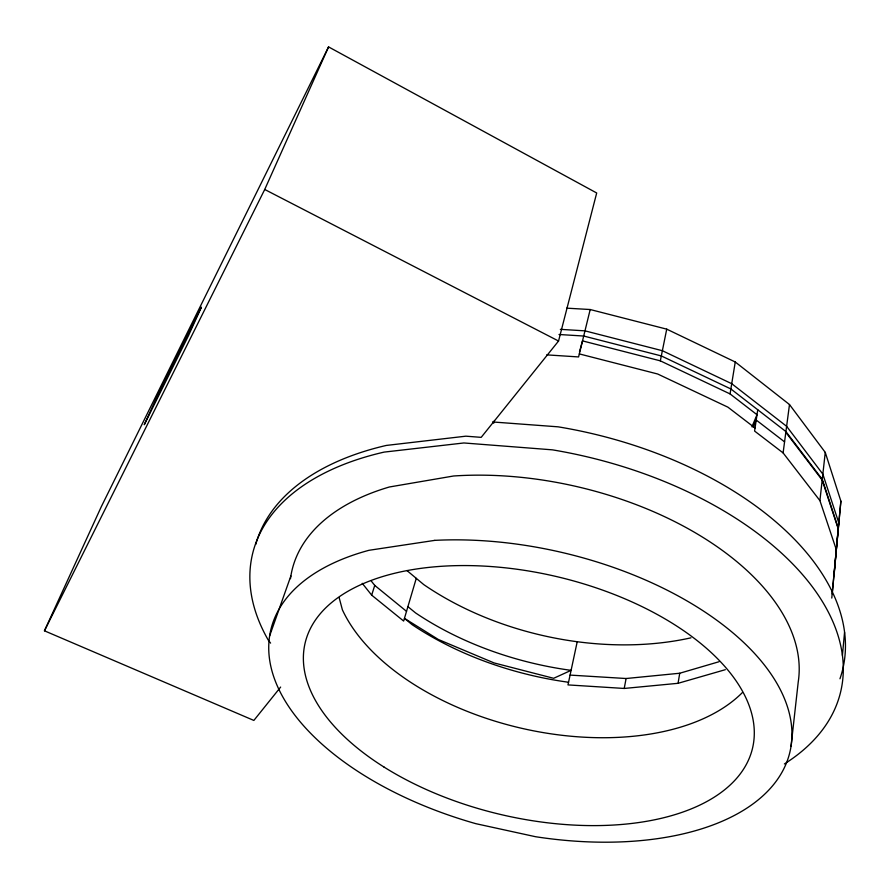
<?xml version="1.0" encoding="UTF-8"?>
<svg xmlns="http://www.w3.org/2000/svg" width="889" height="889" viewBox="0 0 889 889"><rect width="100%" height="100%" fill="white"/><g stroke="black" fill="none" stroke-linecap="round" stroke-linejoin="round"><path stroke-width="1.33" d="M832.193 593.952L840.883 501.118L825.259 452.401L789.488 404.539L735.259 361.99L666.728 329.152L590.196 309.528L566.671 308.161M834.204 573.883L838.716 522.643L822.847 474.115L786.621 426.309L731.725 383.704L662.372 350.711L584.973 330.852L560.337 329.341M840.883 501.118L831.782 598.075M842.416 655.36L844.55 632.379M791.032 746.382L798.233 681.93A259.299 146.374 13.1 0 0 453.601 475.993L389.349 486.994A259.299 146.374 13.1 0 0 290.481 578.661M836.071 548.924L819.914 500.618L825.259 452.401M819.914 500.618L783.109 452.912L789.488 404.539M757.739 409.762L754.594 431.065L783.109 452.912M751.938 426.82L757.006 414.719L730.058 393.916L735.259 361.99M577.217 641.725L567.982 684.908L624.222 688.453L678.063 683.308L679.729 673.24L718.957 661.749M624.222 688.453L626.1 678.518L679.729 673.24M730.058 393.916L660.327 360.845L666.728 329.152M590.196 309.528L578.583 356.934L546.702 354.867M255.743 544.457A301.127 171.477 13.1 0 1 386.326 445.433L465.869 436.177L481.193 437.355L558.548 341.032L596.697 192.991L328.563 46.906L101.313 506.674L44.45 630.812L253.854 720.434L280.646 687.075M579.484 351.922L582.506 340.887L660.327 360.845M493.728 423.186L494.473 420.519M416.274 578.35L403.65 621.055L371.68 595.152L362.234 583.306M371.68 595.152L374.736 585.406L371.324 581.084M269.611 635.957L290.87 575.983M753.172 427.287L756.217 420.041L784.565 441.866M44.45 630.812L264.722 189.479L328.563 46.906M678.063 683.308L725.324 669.684M559.003 334.497L583.706 336.031L661.316 355.933L730.869 388.96L785.932 431.587L822.269 479.371L838.194 527.866M570.082 675.095L626.1 678.518M492.539 421.953L558.125 426.831A299.004 172.588 13 0 1 839.961 678.785M579.317 353.911L657.66 374.002L727.902 407.162L755.05 427.976M264.722 189.479L558.548 341.032M374.736 585.406L406.517 611.343M407.907 606.654L415.541 612.899A245.642 153.052 12.8 0 0 571.094 670.35L553.658 678.296L494.051 662.927L438.366 639.491L404.451 618.355L412.118 624.667A247.131 152.408 12.9 0 0 568.549 682.252M406.929 570.538L423.786 584.618A242.064 154.542 12.7 0 0 690.953 637.835M270.589 643.103L268.222 640.024A302.027 170.988 13.1 0 1 384.126 452.101L463.891 442.966L552.447 449.845A302.027 170.988 13.1 0 1 813.124 587.829A302.027 170.988 13.1 0 1 784.387 763.951M785.832 432.31L822.181 480.093L838.116 528.577M339.187 597.786L342.387 609.821A220.405 127.538 13 0 0 529.822 730.08A220.405 127.538 13 0 0 742.326 692.62M201.325 307.327L188.524 335.564L144.262 424.742L156.753 397.305L201.325 307.327M434.799 540.368L368.968 550.302A266.656 142.107 13.2 0 0 275.468 681.496A266.656 142.107 13.2 0 0 475.871 823.681L535.489 836.705A266.656 142.107 13.2 0 0 786.921 705.188A266.656 142.107 13.2 0 0 434.799 540.368M384.015 767.051A229.795 122.193 13.2 0 0 750.861 754.028A229.795 122.193 13.2 0 0 451.568 565.782A229.795 122.193 13.2 0 0 384.015 767.051"/></g></svg>
